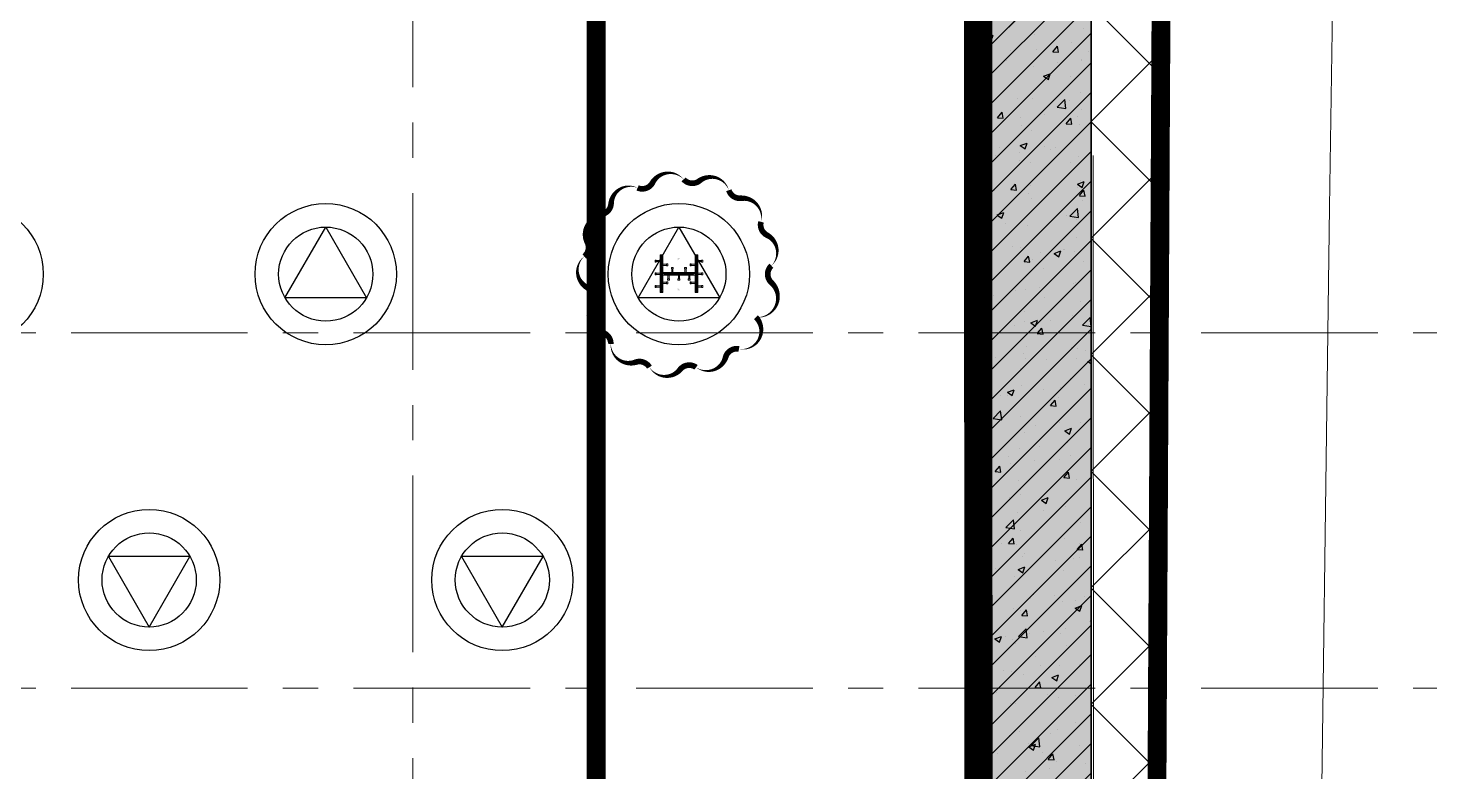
# Model space of a CAD drawing. Header units: millimetres. Extents: x -346728 to 1320345, y -537202 to -385966.
# Drawn here: x 451635 to 466522, y -461355 to -453455 of the extents above; entities that cross this region are included whole.
import ezdxf
from ezdxf.xclip import XClip

# ---------------------------------------------------------------- set-up
doc = ezdxf.new("R2010")
doc.units = ezdxf.units.MM
doc.header["$LTSCALE"] = 100
doc.header["$XCLIPFRAME"] = 2
for name, pattern in [('DASHED2', [0.375, 0.25, -0.125]), ('HIDDEN', [9.525, 6.35, -3.175]), ('X1326_GLB$0$CENTER', [2, 1.25, -0.25, 0.25, -0.25])]:
    doc.linetypes.add(name, pattern=pattern)
for name, color, linetype, lineweight in [('0 T TEXT', 7, 'Continuous', 13), ('KCMANH', 8, 'Continuous', 13), ('KINGPOST', 5, 'Continuous', 20), ('L.DUONG', 234, 'Continuous', 15), ('LINE', 7, 'Continuous', 13), ('X1326_GLB$0$A-tim', 8, 'X1326_GLB$0$CENTER', 9)]:
    doc.layers.add(name, color=color, linetype=linetype, lineweight=lineweight)
for name, color, linetype in [('DM', 8, 'Continuous'), ('hach', 253, 'Continuous'), ('PL', 3, 'Continuous'), ('thep doc', 6, 'Continuous'), ('W2', 4, 'Continuous'), ('XR_1326_csPL$0$hach', 253, 'Continuous'), ('XR_1326_csPL$0$W2', 4, 'Continuous')]:
    doc.layers.add(name, color=color, linetype=linetype)
doc.linetypes.add('FENCELINE2', pattern='A,0.25,-0.1,[132,ltypeshp.shx,S=0.1,R=0,X=-0.1,Y=0],-0.1,1', length=1.45)
pattern_1 = [(45, (188543.33, 11377564.439), (-8.980256121, 8.980256121), []), (135, (188543.33, 11377564.439), (-8.980256121, -8.980256121), [])]

# ---------------------------------------------------------------- blocks, each defined once
blk = doc.blocks.new('LVL-KHUNGTEN')
blk.add_lwpolyline([(61072.9, 41092.8), (119123.5, 41092.8), (119123.5, 61.9), (61072.9, 61.9)], close=True)
blk = doc.blocks.new('mb duong hh')
at = {"layer": '0 T TEXT', "color": 8, "linetype": 'DASHED2', "ltscale": 300}
blk.add_lwpolyline([(75940, 34596), (80501, 41668), (80491, 88861), (75484, 93868), (-20031, 93860), (-33610, 75885), (-26182, 55955), (-6300, 2612), (0, 0)], close=True, dxfattribs=at)
at = {"layer": 'LINE', "color": 252, "lineweight": 9}
blk.add_lwpolyline([(46995, 21406), (48214, 19209), (55528, 22490), (79633, 34556), (82900, 40330), (83008, 48620), (83152, 58204), (83577, 88420), (83093, 88629)], dxfattribs=at)
blk = doc.blocks.new('MB HANG RAO TAM')
h = blk.add_hatch()
h.set_pattern_fill('ANSI37', color=8, scale=7000, style=0)
h.set_pattern_definition([(45, (527887.4, 631399.9), (-618.7184, 618.7184), []), (135, (527887.4, 631399.9), (-618.7184, -618.7184), [])])
h.paths.add_polyline_path([(89794, 74797), (94796, 69797), (94804, 22611), (90246, 15544), (52523, -1634), (34324, -9922), (14325, -19029), (8025, -16417), (-19267, 56832), (-5688, 74797), (41806, 74797), (65797, 74797)], flags=16)
h.paths.add_polyline_path([(-17293, 40146), (-15160, 40938), (-12777, 34516), (-15127, 33730), (-10493, 20001), (4784, -19373), (12548, -21453), (91490, 14752), (95488, 20874), (95620, 46027), (95770, 74597), (91825, 78101), (52350, 76926), (14008, 75822), (-9259, 75871), (-23844, 71027), (-24251, 60760)])
at = {"layer": 'L.DUONG', "color": 94, "linetype": 'FENCELINE2', "ltscale": 25, "const_width": 200, "elevation": 7850}
blk.add_lwpolyline([(13898, 75822), (14369, 75824), (20809, 75968), (32497, 76335), (48850, 76822), (75776, 77623), (91825, 78101), (95770, 74597), (95712, 63657), (95684, 58344), (95610, 44235), (95553, 33268), (95488, 20874), (91490, 14752), (75806, 7559), (49624, -4449), (26632, -14994), (12548, -21453), (4784, -19373), (0, -7161), (-6626, 9890)], dxfattribs=at)
at = {"layer": 'XR_1326_csPL$0$W2', "color": 7, "ltscale": 0.5, "elevation": 0}
blk.add_lwpolyline([(8025, -16417), (14325, -19029), (90246, 15544), (94804, 22611), (94796, 69797), (89794, 74797), (-5688, 74797), (-19267, 56832)], close=True, dxfattribs=at)
blk = doc.blocks.new('KP50')
at = {"ltscale": 0.1}
h = blk.add_hatch(color=6, dxfattribs=at)
h.dxf.hatch_style = 1
h.paths.add_polyline_path([(14, 171), (-14, 171), (-14, 142)])
h.paths.add_polyline_path([(-14, -142), (-14, -171), (14, -171)])
at = {"layer": 'KCMANH', "linetype": 'ByBlock'}
h = blk.add_hatch(dxfattribs=at)
h.set_pattern_fill('ANSI37', color=6, scale=4, style=0)
h.set_pattern_definition(pattern_1)
h.paths.add_polyline_path([(-200, 200), (-200, 171), (200, 171), (200, 200)])
h = blk.add_hatch(dxfattribs=at)
h.set_pattern_fill('ANSI37', color=6, scale=4, style=0)
h.set_pattern_definition([(45, (188728.93, 11377564.439), (-8.980256121, 8.980256121), []), (135, (188728.93, 11377564.439), (-8.980256121, -8.980256121), [])])
h.paths.add_polyline_path([(14, 171), (-14, 142), (-14, -142), (14, -171)])
h = blk.add_hatch(dxfattribs=at)
h.set_pattern_fill('ANSI37', color=6, scale=4, style=0)
h.set_pattern_definition(pattern_1)
h.paths.add_polyline_path([(-200, -171), (-200, -200), (200, -200), (200, -171)])
for p, q in [((-125, 253), (-146, 253)), ((-146, 240), (-146, 253)), ((-125, 240), (-146, 240)), ((-142, 200), (-142, 240)), ((-129, 200), (-129, 240)), ((-125, 240), (-125, 253)), ((-102, 171), (-102, 131)), ((-89, 171), (-89, 131)), ((-10, 253), (10, 253)), ((-10, 240), (-10, 253)), ((-10, 240), (10, 240)), ((-6, 200), (-6, 240)), ((6, 200), (6, 240)), ((10, 240), (10, 253)), ((89, 171), (89, 131)), ((102, 171), (102, 131)), ((125, 253), (146, 253)), ((125, 240), (125, 253)), ((125, 240), (146, 240)), ((129, 200), (129, 240)), ((142, 200), (142, 240)), ((146, 240), (146, 253)), ((-85, 131), (-106, 131)), ((-106, 131), (-106, 118)), ((-85, 118), (-106, 118)), ((-85, 131), (-85, 118)), ((-67, 100), (-67, 120)), ((-54, 120), (-67, 120)), ((-54, 100), (-67, 100)), ((-67, 10), (-67, -10)), ((-54, 10), (-67, 10)), ((-54, 100), (-54, 120)), ((-14, 116), (-54, 116)), ((-14, 104), (-54, 104)), ((-54, 10), (-54, -10)), ((-14, 6), (-54, 6)), ((14, 76), (54, 76)), ((14, 64), (54, 64)), ((54, 60), (54, 80)), ((54, 80), (67, 80)), ((54, 60), (67, 60)), ((67, 60), (67, 80)), ((85, 131), (106, 131)), ((85, 131), (85, 118)), ((85, 118), (106, 118)), ((106, 131), (106, 118)), ((-85, -118), (-106, -118)), ((-106, -131), (-106, -118)), ((-85, -131), (-106, -131)), ((-102, -171), (-102, -131)), ((-89, -171), (-89, -131)), ((-85, -131), (-85, -118)), ((-54, -10), (-67, -10)), ((-67, -100), (-67, -120)), ((-54, -100), (-67, -100)), ((-54, -120), (-67, -120)), ((-14, -6), (-54, -6)), ((-54, -100), (-54, -120)), ((-14, -104), (-54, -104)), ((-14, -116), (-54, -116)), ((14, -64), (54, -64)), ((14, -76), (54, -76)), ((54, -60), (54, -80)), ((54, -60), (67, -60)), ((54, -80), (67, -80)), ((67, -60), (67, -80)), ((85, -118), (106, -118)), ((85, -131), (85, -118)), ((85, -131), (106, -131)), ((89, -171), (89, -131)), ((102, -171), (102, -131)), ((106, -131), (106, -118)), ((-125, -240), (-146, -240)), ((-146, -240), (-146, -253)), ((-125, -253), (-146, -253)), ((-142, -200), (-142, -240)), ((-129, -200), (-129, -240)), ((-125, -240), (-125, -253)), ((-10, -240), (10, -240)), ((-10, -240), (-10, -253)), ((-10, -253), (10, -253)), ((-6, -200), (-6, -240)), ((6, -200), (6, -240)), ((10, -240), (10, -253)), ((125, -240), (146, -240)), ((125, -240), (125, -253)), ((125, -253), (146, -253)), ((129, -200), (129, -240)), ((142, -200), (142, -240)), ((146, -240), (146, -253))]:
    blk.add_line(p, q, dxfattribs=at)
at = {"layer": 'KINGPOST', "color": 6, "linetype": 'ByBlock'}
for p, q in [((-200, 200), (200, 200)), ((-200, 171), (-200, 200)), ((-200, 171), (200, 171)), ((-14, 171), (-14, -171)), ((-14, 142), (14, 171)), ((14, 171), (14, -171)), ((200, 171), (200, 200)), ((-14, -142), (14, -171)), ((-200, -171), (200, -171)), ((-200, -171), (-200, -200)), ((-200, -200), (200, -200)), ((200, -171), (200, -200))]:
    blk.add_line(p, q, dxfattribs=at)
blk.add_lwpolyline([(-14, 0), (14, 0)], dxfattribs=at)
blk = doc.blocks.new('B1 Kingpost Layout Plan1')
at = {"layer": 'KCMANH', "linetype": 'ByBlock', "rotation": 90}
blk.add_blockref('KP50', (87950, -41299, 0), dxfattribs=at)

msp = doc.modelspace()

# ---------------------------------------------------------------- hatches: boundary and pattern name
at = {"ltscale": 0.1}
h = msp.add_hatch(color=6, dxfattribs=at)
h.dxf.hatch_style = 1
h.paths.add_polyline_path([(458560.6, -455897.8), (458531.8, -455897.8), (458531.8, -455926.6)])
h.paths.add_polyline_path([(458531.8, -456211.4), (458531.8, -456240.2), (458560.6, -456240.2)])
at = {"layer": 'hach'}
h = msp.add_hatch(dxfattribs=at)
h.set_pattern_fill('ANSI31', color=256, scale=70)
h.set_pattern_definition([(45, (342151.22, -508591.22), (-157.15448, 157.15448), [])])
h.paths.add_polyline_path([(362433.4, -410142.2), (348853.9, -428107.5), (376146.7, -501359), (382446.8, -503970.9), (458369.1, -469396.6), (462927.9, -462329.4), (462919.8, -415142.7), (457917.8, -410142.2)])
h.paths.add_polyline_path([(363030.6, -411342.2), (350208.3, -428305.7), (377088.8, -500450.6), (382424.3, -502662.6), (457551.5, -468450.4), (461727.8, -461976.1), (461719.7, -415639.4), (457420.9, -411342.2)], flags=16)
h = msp.add_hatch(dxfattribs=at)
h.set_pattern_fill('AR-CONC', color=256, scale=4)
h.set_pattern_definition([(50, (342151.2, -508591.2), (728.7387, -63.7563), [76.2, -838.2]), (355, (342151.2, -508591.2), (-140.9737, 764.2274), [60.96, -670.5623]), (100.45144, (342211.95, -508596.54), (587.765, 700.471), [64.76, -712.361]), (46.1842, (342151.2, -508388), (1084.316, -168.1693), [114.3, -1257.3]), (96.63556, (342241.6, -508402), (949.6165, 989.7045), [97.14, -1068.5424]), (351.18415, (342151.2, -508388), (949.6165, 989.7045), [91.44, -1005.839]), (21, (342252.8, -508438.8), (606.4576, -409.0608), [76.2, -838.2]), (326, (342252.8, -508438.8), (247.208, 736.752), [60.96, -670.56]), (71.45144, (342303.36, -508472.9), (853.6657, 327.691), [64.76, -712.3598]), (37.5, (342151.22, -508591.22), (12.3544, 338.22016), [0, -662.432, 0, -680.72, 0, -673.1]), (7.5, (342151.22, -508591.22), (267.27865, 400.7223), [0, -388.112, 0, -647.192, 0, -256.54]), (327.5, (341924.65, -508591.22), (542.3624, -22.91498), [0, -254, 0, -792.48, 0, -1051.56]), (317.5, (341823.05, -508591.2), (592.5167, 101.706), [0, -330.2, 0, -526.288, 0, -746.76])])
h.paths.add_polyline_path([(362433.4, -410142.2), (348853.9, -428107.5), (376146.7, -501359), (382446.8, -503970.9), (458369.1, -469396.6), (462927.9, -462329.4), (462919.8, -415142.7), (457917.8, -410142.2)])
h.paths.add_polyline_path([(363030.6, -411342.2), (350208.3, -428305.7), (377088.8, -500450.6), (382424.3, -502662.6), (457551.5, -468450.4), (461727.8, -461976.1), (461719.7, -415639.4), (457420.9, -411342.2)], flags=16)

# ---------------------------------------------------------------- linework, layer by layer
at = {"color": 6, "elevation": -2718.3}
msp.add_lwpolyline([(459528.3, -455979.2, 0, 60, 0.5205671), (459481.6, -455654.7, 60, 60, -0.3534527), (459418, -455513.6, 0, 60, 0.5205671), (459205.6, -455263.3, 60, 60, -0.3534915), (459076.6, -455177.6, 0, 60, 0.5205671), (458763.8, -455078.7, 60, 60, -0.3944899), (458596.5, -455062.3, 0, 60, 0.520567), (458265.6, -455099, 60, 60, -0.3907151), (458107.4, -455152.5, 0, 60, 0.520567), (457826.1, -455321.3, 60, 60, -0.3534934), (457720.5, -455434.6, 0, 60, 0.5205671), (457572, -455727.3, 60, 60, -0.3571345), (457541.7, -455880.4, 0, 60, 0.520567), (457567.4, -456208.1, 60, 60, -0.4289707), (457607.7, -456382, 0, 60, 0.520567), (457728.5, -456686.8, 60, 60, -0.3534582), (457823.1, -456809.3, 0, 60, 0.520567), (458087.8, -457003.4, 60, 60, -0.3534893), (458233.1, -457056.8, 0, 60, 0.5205671), (458560.3, -457080.4, 60, 60, -0.3982747), (458728.3, -457058.5, 0, 60, 0.520567), (459042.9, -456950, 60, 60, -0.3869502), (459184, -456862.9, 0, 60, 0.7314349), (459364.6, -456526.6, 0, 60, 0.7206829), (459529.2, -456159.6, 60, 60, -0.4358983)], format="xyseb", close=True, dxfattribs=at)
at = {"layer": 'PL', "elevation": -1404.9}
for points in [[(455229.2, -456319), (454363.2, -456319), (454796.2, -455569)], [(455229.2, -456319), (454363.2, -456319), (454796.2, -455569)], [(458979.2, -456319), (458113.2, -456319), (458546.2, -455569)], [(458979.2, -456319), (458113.2, -456319), (458546.2, -455569)], [(453354.2, -459066.6), (452488.2, -459066.6), (452921.2, -459816.6)], [(453354.2, -459066.6), (452488.2, -459066.6), (452921.2, -459816.6)], [(457104.2, -459066.6), (456238.2, -459066.6), (456671.2, -459816.6)], [(457104.2, -459066.6), (456238.2, -459066.6), (456671.2, -459816.6)]]:
    msp.add_lwpolyline(points, close=True, dxfattribs=at)
at = {"layer": 'PL'}
for centre, radius in [((451046.2, -456069, -1404.9), 750), ((451046.2, -456069, -1404.9), 750), ((454796.2, -456069, -1404.9), 750), ((454796.2, -456069, -1404.9), 750), ((458546.2, -456069, -1404.9), 750), ((458546.2, -456069, -1404.9), 750), ((454796.2, -456069, -1404.9), 500), ((454796.2, -456069, -1404.9), 500), ((458546.2, -456069, -1404.9), 500), ((458546.2, -456069, -1404.9), 500), ((452921.2, -459316.6, -1404.9), 750), ((452921.2, -459316.6, -1404.9), 750), ((456671.2, -459316.6, -1404.9), 750), ((456671.2, -459316.6, -1404.9), 750), ((452921.2, -459316.6, -1404.9), 500), ((452921.2, -459316.6, -1404.9), 500), ((456671.2, -459316.6, -1404.9), 500), ((456671.2, -459316.6, -1404.9), 500)]:
    msp.add_circle(centre, radius, dxfattribs=at)
at = {"layer": 'W2', "ltscale": 0.5, "elevation": -1404.9}
for points in [[(362433.4, -410142.2), (348853.9, -428107.5), (376146.7, -501359), (382446.8, -503970.9), (458369.1, -469396.6), (462927.9, -462329.4), (462919.6, -415142.1), (457917.8, -410142.2)], [(363030.6, -411342.2), (350208.3, -428305.7), (377088.8, -500450.6), (382424.3, -502662.6), (457551.5, -468450.4), (461727.8, -461976.1), (461719.7, -415639.4), (457420.9, -411342.2)]]:
    msp.add_lwpolyline(points, close=True, dxfattribs=at)
at = {"layer": 'X1326_GLB$0$A-tim', "ltscale": 15}
for p, q in [((455721.3, -398208.6, -1404.9), (455721.3, -512162.7, -1404.9)), ((341092.1, -456691.6, -1404.9), (475778.7, -456691.6, -1404.9)), ((341092.1, -460466.8, -1404.9), (475778.7, -460466.8, -1404.9))]:
    msp.add_line(p, q, dxfattribs=at)
at = {"layer": 'XR_1326_csPL$0$hach', "color": 250}
for p, q in [((461726.4, -453763.7, -1404.9), (462926.2, -452563.9, -1404.9)), ((461726.4, -454078, -1404.9), (462926.3, -452878.1, -1404.9)), ((461726.5, -454392.2, -1404.9), (462926.3, -453192.4, -1404.9)), ((461726.5, -454706.5, -1404.9), (462926.4, -453506.7, -1404.9)), ((461788.2, -453643.3, -1404.9), (461837.2, -453585, -1404.9)), ((461812.3, -453558.2, -1404.9), (461883.4, -453530.9, -1404.9)), ((461812.3, -453558.3, -1404.9), (461862.8, -453592.4, -1404.9)), ((461835.7, -453532.8, -1404.9), (461835.7, -453532.8, -1404.9)), ((461848.7, -453648.7, -1404.9), (461837, -453585, -1404.9)), ((461862.8, -453592.4, -1404.9), (461883.4, -453531, -1404.9)), ((462324.8, -453526.5, -1404.9), (462324.8, -453526.5, -1404.9)), ((462838, -453461.4, -1404.9), (462838, -453461.4, -1404.9)), ((461788.2, -453643.3, -1404.9), (461848.9, -453648.7, -1404.9)), ((461803.1, -453598, -1404.9), (461803.1, -453598, -1404.9)), ((461806.4, -453662.9, -1404.9), (461806.4, -453662.9, -1404.9)), ((462071.1, -453691.3, -1404.9), (462071.1, -453691.3, -1404.9)), ((462348.8, -453685.8, -1404.9), (462348.8, -453685.8, -1404.9)), ((462516.9, -453707.1, -1404.9), (462565.9, -453648.7, -1404.9)), ((462516.9, -453707.1, -1404.9), (462577.7, -453712.4, -1404.9)), ((462577.5, -453712.5, -1404.9), (462565.7, -453648.8, -1404.9)), ((462712.7, -453606.8, -1404.9), (462712.7, -453606.8, -1404.9)), ((462891.1, -453708.7, -1404.9), (462891.1, -453708.7, -1404.9)), ((461726.6, -455020.7, -1404.9), (462926.4, -453820.9, -1404.9)), ((462020.6, -453799.4, -1404.9), (462020.6, -453799.4, -1404.9)), ((462223.8, -453888.4, -1404.9), (462223.8, -453888.4, -1404.9)), ((462312.4, -453864.7, -1404.9), (462312.4, -453864.7, -1404.9)), ((462563, -453822.3, -1404.9), (462563, -453822.3, -1404.9)), ((462816.3, -453786.7, -1404.9), (462816.3, -453786.7, -1404.9)), ((462825.6, -453799.6, -1404.9), (462825.6, -453799.6, -1404.9)), ((461790.8, -453936.2, -1404.9), (461790.8, -453936.2, -1404.9)), ((462418.7, -453967.4, -1404.9), (462469.3, -454001.5, -1404.9)), ((462418.8, -453967.3, -1404.9), (462489.9, -453940, -1404.9)), ((462445.4, -454007.5, -1404.9), (462445.4, -454007.5, -1404.9)), ((462469.3, -454001.5, -1404.9), (462489.9, -453940.1, -1404.9)), ((462699.8, -453974.1, -1404.9), (462699.8, -453974.1, -1404.9)), ((461726.6, -455335, -1404.9), (462926.5, -454135.2, -1404.9)), ((461803.8, -454092, -1404.9), (461803.8, -454092, -1404.9)), ((462813.3, -454137.8, -1404.9), (462813.3, -454137.8, -1404.9)), ((461778.4, -454274.4, -1404.9), (461778.4, -454274.4, -1404.9)), ((462146.6, -454202.2, -1404.9), (462146.6, -454202.2, -1404.9)), ((462300.1, -454202.9, -1404.9), (462300.1, -454202.9, -1404.9)), ((462564, -454296.2, -1404.9), (462654.4, -454310.2, -1404.9)), ((462564.1, -454296.2, -1404.9), (462643.2, -454213.8, -1404.9)), ((462654.4, -454310.3, -1404.9), (462643.2, -454213.8, -1404.9)), ((462689, -454225.2, -1404.9), (462689, -454225.2, -1404.9)), ((462817.3, -454324.1, -1404.9), (462817.3, -454324.1, -1404.9)), ((461726.7, -455649.2, -1404.9), (462926.5, -454449.4, -1404.9)), ((461929.2, -454407.6, -1404.9), (461978.2, -454349.2, -1404.9)), ((461929.2, -454407.6, -1404.9), (461989.9, -454412.9, -1404.9)), ((461989.7, -454412.9, -1404.9), (461978, -454349.2, -1404.9)), ((462178.2, -454408.3, -1404.9), (462178.2, -454408.3, -1404.9)), ((462432.5, -454374.8, -1404.9), (462432.5, -454374.8, -1404.9)), ((462657.9, -454471.3, -1404.9), (462706.9, -454412.9, -1404.9)), ((462657.9, -454471.3, -1404.9), (462718.7, -454476.6, -1404.9)), ((462718.4, -454476.7, -1404.9), (462706.7, -454413, -1404.9)), ((462774.3, -454392.9, -1404.9), (462774.3, -454392.9, -1404.9)), ((462800.9, -454476.1, -1404.9), (462800.9, -454476.1, -1404.9)), ((461766.1, -454612.6, -1404.9), (461766.1, -454612.6, -1404.9)), ((462181.8, -454494.6, -1404.9), (462181.8, -454494.6, -1404.9)), ((462287.7, -454541.1, -1404.9), (462287.7, -454541.1, -1404.9)), ((461726.8, -455963.5, -1404.9), (462926.6, -454763.7, -1404.9)), ((461948.8, -454721.4, -1404.9), (461948.8, -454721.4, -1404.9)), ((462165.2, -454775.5, -1404.9), (462165.2, -454775.5, -1404.9)), ((462171.5, -454704.1, -1404.9), (462222.1, -454738.2, -1404.9)), ((462171.6, -454704, -1404.9), (462242.7, -454676.7, -1404.9)), ((462222.1, -454738.2, -1404.9), (462242.7, -454676.8, -1404.9)), ((462425.3, -454717.7, -1404.9), (462425.3, -454717.7, -1404.9)), ((462491.2, -454744.3, -1404.9), (462491.2, -454744.3, -1404.9)), ((462550, -454724.8, -1404.9), (462550, -454724.8, -1404.9)), ((461832.8, -454819.4, -1404.9), (461832.8, -454819.4, -1404.9)), ((461910.9, -454809, -1404.9), (461910.9, -454809, -1404.9)), ((462163, -454857.9, -1404.9), (462163, -454857.9, -1404.9)), ((462275.4, -454879.3, -1404.9), (462275.4, -454879.3, -1404.9)), ((462705.4, -454880.8, -1404.9), (462705.4, -454880.8, -1404.9)), ((462788.6, -454814.3, -1404.9), (462788.6, -454814.3, -1404.9)), ((461726.8, -456277.8, -1404.9), (462926.6, -455077.9, -1404.9)), ((461753.7, -454950.9, -1404.9), (461753.7, -454950.9, -1404.9)), ((462813.3, -455073.2, -1404.9), (462813.3, -455073.2, -1404.9)), ((462924.4, -455041.1, -1404.9), (462924.4, -455041.1, -1404.9)), ((461898, -455176.2, -1404.9), (461898, -455176.2, -1404.9)), ((462070.2, -455171.8, -1404.9), (462119.1, -455113.4, -1404.9)), ((462070.2, -455171.8, -1404.9), (462130.9, -455177.1, -1404.9)), ((462130.7, -455177.2, -1404.9), (462118.9, -455113.5, -1404.9)), ((462220.8, -455174.9, -1404.9), (462220.8, -455174.9, -1404.9)), ((462263, -455217.6, -1404.9), (462263, -455217.6, -1404.9)), ((462282.7, -455125.6, -1404.9), (462282.7, -455125.6, -1404.9)), ((462776.2, -455152.5, -1404.9), (462776.2, -455152.5, -1404.9)), ((462778, -455113.1, -1404.9), (462849.2, -455085.8, -1404.9)), ((462778, -455113.2, -1404.9), (462828.5, -455147.3, -1404.9)), ((462798.9, -455235.5, -1404.9), (462847.9, -455177.2, -1404.9)), ((462828.5, -455147.3, -1404.9), (462849.1, -455085.9, -1404.9)), ((462859.4, -455240.9, -1404.9), (462847.7, -455177.2, -1404.9)), ((461741.4, -455289.1, -1404.9), (461741.4, -455289.1, -1404.9)), ((461746.7, -455237.9, -1404.9), (461746.7, -455237.9, -1404.9)), ((462289, -455260.8, -1404.9), (462289, -455260.8, -1404.9)), ((462698.8, -455454.1, -1404.9), (462777.9, -455371.6, -1404.9)), ((462789.1, -455468.1, -1404.9), (462777.9, -455371.7, -1404.9)), ((462798.9, -455235.6, -1404.9), (462859.6, -455240.9, -1404.9)), ((462831.4, -455283.7, -1404.9), (462831.4, -455283.7, -1404.9)), ((461726.9, -456592, -1404.9), (462926.7, -455392.2, -1404.9)), ((461924.3, -455440.8, -1404.9), (461995.5, -455413.5, -1404.9)), ((461924.3, -455440.9, -1404.9), (461974.8, -455475, -1404.9)), ((461974.8, -455475, -1404.9), (461995.4, -455413.6, -1404.9)), ((462015.5, -455526.3, -1404.9), (462015.5, -455526.3, -1404.9)), ((462657.1, -455441.8, -1404.9), (462657.1, -455441.8, -1404.9)), ((462698.7, -455454.1, -1404.9), (462789.1, -455468.1, -1404.9)), ((462763.9, -455490.7, -1404.9), (462763.9, -455490.7, -1404.9)), ((462911.5, -455408.3, -1404.9), (462911.5, -455408.3, -1404.9)), ((461729, -455627.3, -1404.9), (461729, -455627.3, -1404.9)), ((462250.7, -455555.8, -1404.9), (462250.7, -455555.8, -1404.9)), ((462771.3, -455679.4, -1404.9), (462771.3, -455679.4, -1404.9)), ((461726.9, -456906.3, -1404.9), (462926.7, -455706.4, -1404.9)), ((462091.2, -455779.9, -1404.9), (462091.2, -455779.9, -1404.9)), ((462178.8, -455781.1, -1404.9), (462178.8, -455781.1, -1404.9)), ((462530.8, -455849.9, -1404.9), (462601.9, -455822.5, -1404.9)), ((462581.3, -455884, -1404.9), (462601.9, -455822.6, -1404.9)), ((462633.5, -455802.9, -1404.9), (462633.5, -455802.9, -1404.9)), ((462644.2, -455809, -1404.9), (462644.2, -455809, -1404.9)), ((462751.5, -455828.9, -1404.9), (462751.5, -455828.9, -1404.9)), ((461748.2, -455927, -1404.9), (461748.2, -455927, -1404.9)), ((461763, -455893.5, -1404.9), (461763, -455893.5, -1404.9)), ((462211.1, -455936, -1404.9), (462260.1, -455877.6, -1404.9)), ((462211.1, -455936, -1404.9), (462271.9, -455941.3, -1404.9)), ((462238.3, -455894, -1404.9), (462238.3, -455894, -1404.9)), ((462271.6, -455941.4, -1404.9), (462259.9, -455877.7, -1404.9)), ((462305.4, -455916.4, -1404.9), (462305.4, -455916.4, -1404.9)), ((462389.8, -455842.5, -1404.9), (462389.8, -455842.5, -1404.9)), ((462530.8, -455849.9, -1404.9), (462581.3, -455884, -1404.9)), ((462847.8, -455939.3, -1404.9), (462847.8, -455939.3, -1404.9)), ((461727, -457220.5, -1404.9), (462926.8, -456020.7, -1404.9)), ((461829.8, -456105.9, -1404.9), (461829.8, -456105.9, -1404.9)), ((462422.3, -456004.2, -1404.9), (462422.3, -456004.2, -1404.9)), ((461726.8, -456158.5, -1404.9), (461748.3, -456150.2, -1404.9)), ((461726.8, -456211.1, -1404.9), (461727.6, -456211.7, -1404.9)), ((461727.6, -456211.7, -1404.9), (461748.2, -456150.3, -1404.9)), ((462122.6, -456243.3, -1404.9), (462122.6, -456243.3, -1404.9)), ((462226, -456232.2, -1404.9), (462226, -456232.2, -1404.9)), ((462376.9, -456209.8, -1404.9), (462376.9, -456209.8, -1404.9)), ((462739.1, -456167.2, -1404.9), (462739.1, -456167.2, -1404.9)), ((462761.7, -456159.1, -1404.9), (462761.7, -456159.1, -1404.9)), ((461727, -457534.8, -1404.9), (462926.8, -456335, -1404.9)), ((461749.2, -456443.8, -1404.9), (461828.3, -456361.3, -1404.9)), ((461839.5, -456457.8, -1404.9), (461828.2, -456361.4, -1404.9)), ((461889, -456296.4, -1404.9), (461889, -456296.4, -1404.9)), ((462431.4, -456319.3, -1404.9), (462431.4, -456319.3, -1404.9)), ((462810.3, -456359.8, -1404.9), (462810.3, -456359.8, -1404.9)), ((461749.1, -456443.8, -1404.9), (461839.5, -456457.8, -1404.9)), ((462213.6, -456570.4, -1404.9), (462213.6, -456570.4, -1404.9)), ((462217.8, -456461.5, -1404.9), (462217.8, -456461.5, -1404.9)), ((462283.6, -456586.6, -1404.9), (462354.7, -456559.3, -1404.9)), ((462334.1, -456620.8, -1404.9), (462354.7, -456559.4, -1404.9)), ((462494.4, -456559.8, -1404.9), (462494.4, -456559.8, -1404.9)), ((462726.8, -456505.4, -1404.9), (462726.8, -456505.4, -1404.9)), ((462833.5, -456612, -1404.9), (462912.6, -456529.5, -1404.9)), ((462923.8, -456626, -1404.9), (462912.6, -456529.5, -1404.9)), ((461727.1, -457849, -1404.9), (462926.9, -456649.2, -1404.9)), ((461855.3, -456644, -1404.9), (461855.3, -456644, -1404.9)), ((462109.6, -456610.5, -1404.9), (462109.6, -456610.5, -1404.9)), ((462283.6, -456586.7, -1404.9), (462334.1, -456620.8, -1404.9)), ((462352.1, -456700.2, -1404.9), (462401.1, -456641.9, -1404.9)), ((462352.1, -456700.3, -1404.9), (462412.8, -456705.6, -1404.9)), ((462412.6, -456705.6, -1404.9), (462400.9, -456641.9, -1404.9)), ((462833.4, -456611.9, -1404.9), (462923.8, -456625.9, -1404.9)), ((462233.6, -456838.5, -1404.9), (462233.6, -456838.5, -1404.9)), ((462714.4, -456843.6, -1404.9), (462714.4, -456843.6, -1404.9)), ((462775.9, -456861.4, -1404.9), (462775.9, -456861.4, -1404.9)), ((461727.1, -458163.3, -1404.9), (462927, -456963.5, -1404.9)), ((461842.4, -457011.2, -1404.9), (461842.4, -457011.2, -1404.9)), ((461905.4, -456952, -1404.9), (461905.4, -456952, -1404.9)), ((462201.2, -456908.7, -1404.9), (462201.2, -456908.7, -1404.9)), ((462227.1, -456960.6, -1404.9), (462227.1, -456960.6, -1404.9)), ((462447.8, -456974.9, -1404.9), (462447.8, -456974.9, -1404.9)), ((462768.3, -456966, -1404.9), (462768.3, -456966, -1404.9)), ((462868.8, -456876.1, -1404.9), (462868.8, -456876.1, -1404.9)), ((462890, -456995.7, -1404.9), (462927, -457020.7, -1404.9)), ((462890.1, -456995.7, -1404.9), (462927, -456981.5, -1404.9)), ((462175.8, -457067.7, -1404.9), (462175.8, -457067.7, -1404.9)), ((461727.2, -458477.5, -1404.9), (462927, -457277.7, -1404.9)), ((462036.4, -457323.4, -1404.9), (462107.5, -457296, -1404.9)), ((462086.9, -457357.5, -1404.9), (462107.5, -457296.1, -1404.9)), ((462188.9, -457246.9, -1404.9), (462188.9, -457246.9, -1404.9)), ((462419.3, -457290.8, -1404.9), (462419.3, -457290.8, -1404.9)), ((462601.5, -457276.8, -1404.9), (462601.5, -457276.8, -1404.9)), ((462702.1, -457181.8, -1404.9), (462702.1, -457181.8, -1404.9)), ((462855.9, -457243.3, -1404.9), (462855.9, -457243.3, -1404.9)), ((461764.3, -457400.7, -1404.9), (461813.3, -457342.3, -1404.9)), ((461764.3, -457400.7, -1404.9), (461825.1, -457406, -1404.9)), ((461824.9, -457406.1, -1404.9), (461813.1, -457342.4, -1404.9)), ((461826.8, -457392.5, -1404.9), (461826.8, -457392.5, -1404.9)), ((461959.9, -457361.3, -1404.9), (461959.9, -457361.3, -1404.9)), ((462031.4, -457354.9, -1404.9), (462031.4, -457354.9, -1404.9)), ((462036.3, -457323.4, -1404.9), (462086.9, -457357.5, -1404.9)), ((462493.1, -457464.5, -1404.9), (462542.1, -457406.1, -1404.9)), ((462493.1, -457464.5, -1404.9), (462553.8, -457469.8, -1404.9)), ((462553.6, -457469.8, -1404.9), (462541.8, -457406.1, -1404.9)), ((462573.8, -457377.8, -1404.9), (462573.8, -457377.8, -1404.9)), ((461727.2, -458791.8, -1404.9), (462927.1, -457592, -1404.9)), ((461883.8, -457601.6, -1404.9), (461974.2, -457615.6, -1404.9)), ((461883.9, -457601.7, -1404.9), (461963, -457519.2, -1404.9)), ((461974.2, -457615.7, -1404.9), (461962.9, -457519.2, -1404.9)), ((462176.5, -457585.1, -1404.9), (462176.5, -457585.1, -1404.9)), ((462689.7, -457520, -1404.9), (462689.7, -457520, -1404.9)), ((462214.8, -457748, -1404.9), (462214.8, -457748, -1404.9)), ((462334.2, -457677.5, -1404.9), (462334.2, -457677.5, -1404.9)), ((462588.6, -457644, -1404.9), (462588.6, -457644, -1404.9)), ((462642.8, -457732.4, -1404.9), (462714, -457705.1, -1404.9)), ((462642.8, -457732.5, -1404.9), (462693.3, -457766.6, -1404.9)), ((462693.3, -457766.6, -1404.9), (462713.9, -457705.2, -1404.9)), ((462807.3, -457646.3, -1404.9), (462807.3, -457646.3, -1404.9)), ((461727.3, -459106, -1404.9), (462927.1, -457906.2, -1404.9)), ((461833.6, -457874.1, -1404.9), (461833.6, -457874.1, -1404.9)), ((462375.9, -457897, -1404.9), (462375.9, -457897, -1404.9)), ((462677.4, -457858.3, -1404.9), (462677.4, -457858.3, -1404.9)), ((461789.1, -458060.2, -1404.9), (461839.7, -458094.3, -1404.9)), ((461789.2, -458060.1, -1404.9), (461860.3, -458032.8, -1404.9)), ((461839.7, -458094.3, -1404.9), (461860.3, -458032.9, -1404.9)), ((462047.8, -458010.6, -1404.9), (462047.8, -458010.6, -1404.9)), ((462164.2, -457923.3, -1404.9), (462164.2, -457923.3, -1404.9)), ((462321.3, -458044.8, -1404.9), (462321.3, -458044.8, -1404.9)), ((462590.2, -458033.5, -1404.9), (462590.2, -458033.5, -1404.9)), ((462706.1, -457994.1, -1404.9), (462706.1, -457994.1, -1404.9)), ((462918.3, -457919.9, -1404.9), (462918.3, -457919.9, -1404.9)), ((461905.3, -458164.9, -1404.9), (461954.3, -458106.6, -1404.9)), ((461905.3, -458165, -1404.9), (461966, -458170.3, -1404.9)), ((461965.8, -458170.3, -1404.9), (461954.1, -458106.6, -1404.9)), ((462067, -458078.2, -1404.9), (462067, -458078.2, -1404.9)), ((462634.1, -458228.7, -1404.9), (462683, -458170.3, -1404.9)), ((462665, -458196.5, -1404.9), (462665, -458196.5, -1404.9)), ((462694.6, -458234.1, -1404.9), (462682.8, -458170.4, -1404.9)), ((461727.4, -459420.3, -1404.9), (462927.2, -458220.5, -1404.9)), ((462151.8, -458261.5, -1404.9), (462151.8, -458261.5, -1404.9)), ((462172.8, -458354.2, -1404.9), (462172.8, -458354.2, -1404.9)), ((462634.1, -458228.7, -1404.9), (462694.8, -458234, -1404.9)), ((462765.4, -458252.5, -1404.9), (462765.4, -458252.5, -1404.9)), ((461799.7, -458479, -1404.9), (461799.7, -458479, -1404.9)), ((462054, -458445.5, -1404.9), (462054, -458445.5, -1404.9)), ((462173.8, -458413.4, -1404.9), (462173.8, -458413.4, -1404.9)), ((462395.6, -458469.2, -1404.9), (462466.8, -458441.9, -1404.9)), ((462395.6, -458469.3, -1404.9), (462446.1, -458503.3, -1404.9)), ((462438.8, -458394.8, -1404.9), (462438.8, -458394.8, -1404.9)), ((462446.1, -458503.3, -1404.9), (462466.7, -458441.9, -1404.9)), ((462716.2, -458436.4, -1404.9), (462716.2, -458436.4, -1404.9)), ((461727.4, -459734.5, -1404.9), (462927.2, -458534.7, -1404.9)), ((462139.5, -458599.8, -1404.9), (462139.5, -458599.8, -1404.9)), ((462416.3, -458577.3, -1404.9), (462416.3, -458577.3, -1404.9)), ((462652.7, -458534.7, -1404.9), (462652.7, -458534.7, -1404.9)), ((461823.8, -458679, -1404.9), (461823.8, -458679, -1404.9)), ((462018.5, -458759.5, -1404.9), (462108.9, -458773.5, -1404.9)), ((462018.6, -458759.6, -1404.9), (462097.7, -458677.1, -1404.9)), ((462108.9, -458773.6, -1404.9), (462097.6, -458677.1, -1404.9)), ((462171.5, -458795.5, -1404.9), (462171.5, -458795.5, -1404.9)), ((462813.2, -458711.1, -1404.9), (462813.2, -458711.1, -1404.9)), ((461727.5, -460048.8, -1404.9), (462927.3, -458849, -1404.9)), ((461786.8, -458846.2, -1404.9), (461786.8, -458846.2, -1404.9)), ((461976, -458932.6, -1404.9), (461976, -458932.6, -1404.9)), ((462046.3, -458929.2, -1404.9), (462095.3, -458870.8, -1404.9)), ((462046.3, -458929.2, -1404.9), (462107, -458934.5, -1404.9)), ((462106.8, -458934.5, -1404.9), (462095, -458870.8, -1404.9)), ((462127.1, -458938, -1404.9), (462127.1, -458938, -1404.9)), ((462518.3, -458955.5, -1404.9), (462518.3, -458955.5, -1404.9)), ((462640.3, -458872.9, -1404.9), (462640.3, -458872.9, -1404.9)), ((462775, -458992.9, -1404.9), (462824, -458934.6, -1404.9)), ((462804.3, -458932.9, -1404.9), (462804.3, -458932.9, -1404.9)), ((462835.5, -458998.3, -1404.9), (462823.8, -458934.6, -1404.9)), ((462190.2, -459069.1, -1404.9), (462190.2, -459069.1, -1404.9)), ((462211.8, -459034.6, -1404.9), (462211.8, -459034.6, -1404.9)), ((462732.5, -459092, -1404.9), (462732.5, -459092, -1404.9)), ((462775, -458992.9, -1404.9), (462835.8, -458998.2, -1404.9)), ((462800.3, -459078.3, -1404.9), (462800.3, -459078.3, -1404.9)), ((461727.5, -460363.1, -1404.9), (462927.3, -459163.2, -1404.9)), ((461904.3, -459196.3, -1404.9), (461904.3, -459196.3, -1404.9)), ((462148.4, -459205.9, -1404.9), (462219.6, -459178.6, -1404.9)), ((462148.4, -459206, -1404.9), (462198.9, -459240.1, -1404.9)), ((462198.9, -459240.1, -1404.9), (462219.5, -459178.7, -1404.9)), ((462545.9, -459111.8, -1404.9), (462545.9, -459111.8, -1404.9)), ((462628, -459211.1, -1404.9), (462628, -459211.1, -1404.9)), ((462114.8, -459276.2, -1404.9), (462114.8, -459276.2, -1404.9)), ((461727.6, -460677.3, -1404.9), (462927.4, -459477.5, -1404.9)), ((461773.8, -459449.1, -1404.9), (461773.8, -459449.1, -1404.9)), ((462278.6, -459512.5, -1404.9), (462278.6, -459512.5, -1404.9)), ((462316.2, -459472, -1404.9), (462316.2, -459472, -1404.9)), ((462533, -459479, -1404.9), (462533, -459479, -1404.9)), ((462615.6, -459549.4, -1404.9), (462615.6, -459549.4, -1404.9)), ((462762.4, -459539.1, -1404.9), (462762.4, -459539.1, -1404.9)), ((462858.5, -459494.9, -1404.9), (462858.5, -459494.9, -1404.9)), ((462917.8, -459428.4, -1404.9), (462917.8, -459428.4, -1404.9)), ((462102.4, -459614.4, -1404.9), (462102.4, -459614.4, -1404.9)), ((462169.8, -459640.8, -1404.9), (462169.8, -459640.8, -1404.9)), ((462187.3, -459693.4, -1404.9), (462236.2, -459635, -1404.9)), ((462187.3, -459693.4, -1404.9), (462248, -459698.7, -1404.9)), ((462247.8, -459698.8, -1404.9), (462236, -459635.1, -1404.9)), ((462754.8, -459615.1, -1404.9), (462805.4, -459649.2, -1404.9)), ((462754.9, -459615, -1404.9), (462826, -459587.7, -1404.9)), ((462805.4, -459649.2, -1404.9), (462826, -459587.8, -1404.9)), ((461727.6, -460991.6, -1404.9), (462927.4, -459791.8, -1404.9)), ((462153.3, -459917.4, -1404.9), (462232.4, -459835, -1404.9)), ((462243.6, -459931.5, -1404.9), (462232.3, -459835, -1404.9)), ((462650.5, -459829.1, -1404.9), (462650.5, -459829.1, -1404.9)), ((462916, -459757.2, -1404.9), (462927.4, -459743.5, -1404.9)), ((462916, -459757.2, -1404.9), (462927.4, -459758.2, -1404.9)), ((461820.8, -459965.6, -1404.9), (461820.8, -459965.6, -1404.9)), ((461901.2, -459942.7, -1404.9), (461972.4, -459915.4, -1404.9)), ((461901.2, -459942.8, -1404.9), (461951.7, -459976.8, -1404.9)), ((461951.7, -459976.8, -1404.9), (461972.3, -459915.4, -1404.9)), ((462011.4, -459913.2, -1404.9), (462011.4, -459913.2, -1404.9)), ((462090.1, -459952.6, -1404.9), (462090.1, -459952.6, -1404.9)), ((462118.3, -459991.2, -1404.9), (462118.3, -459991.2, -1404.9)), ((462153.2, -459917.4, -1404.9), (462243.6, -459931.4, -1404.9)), ((462265.7, -459879.8, -1404.9), (462265.7, -459879.8, -1404.9)), ((462413.3, -459863.9, -1404.9), (462413.3, -459863.9, -1404.9)), ((462603.2, -459887.6, -1404.9), (462603.2, -459887.6, -1404.9)), ((461727.7, -461305.8, -1404.9), (462927.5, -460106, -1404.9)), ((461790.2, -460104.7, -1404.9), (461790.2, -460104.7, -1404.9)), ((462332.6, -460127.6, -1404.9), (462332.6, -460127.6, -1404.9)), ((462660.7, -460014.1, -1404.9), (462660.7, -460014.1, -1404.9)), ((461998.4, -460280.5, -1404.9), (461998.4, -460280.5, -1404.9)), ((462077.7, -460290.9, -1404.9), (462077.7, -460290.9, -1404.9)), ((462383.2, -460229.8, -1404.9), (462383.2, -460229.8, -1404.9)), ((462590.9, -460225.8, -1404.9), (462590.9, -460225.8, -1404.9)), ((462801.3, -460219.4, -1404.9), (462801.3, -460219.4, -1404.9)), ((462874.9, -460150.5, -1404.9), (462874.9, -460150.5, -1404.9)), ((461727.7, -461620.1, -1404.9), (462927.5, -460420.3, -1404.9)), ((461744.1, -460314, -1404.9), (461744.1, -460314, -1404.9)), ((462208.8, -460321.1, -1404.9), (462208.8, -460321.1, -1404.9)), ((462328.2, -460457.6, -1404.9), (462377.2, -460399.3, -1404.9)), ((462388.7, -460463, -1404.9), (462377, -460399.3, -1404.9)), ((462507.6, -460351.8, -1404.9), (462558.2, -460385.9, -1404.9)), ((462507.7, -460351.7, -1404.9), (462578.8, -460324.4, -1404.9)), ((462558.2, -460385.9, -1404.9), (462578.8, -460324.5, -1404.9)), ((461916.2, -460507.6, -1404.9), (461916.2, -460507.6, -1404.9)), ((462328.2, -460457.6, -1404.9), (462389, -460462.9, -1404.9)), ((462458.6, -460530.5, -1404.9), (462458.6, -460530.5, -1404.9)), ((462578.5, -460564, -1404.9), (462578.5, -460564, -1404.9)), ((462757.6, -460546.1, -1404.9), (462757.6, -460546.1, -1404.9)), ((461727.8, -461934.3, -1404.9), (462927.6, -460734.5, -1404.9)), ((461731.1, -460681.2, -1404.9), (461731.1, -460681.2, -1404.9)), ((462065.3, -460629.1, -1404.9), (462065.3, -460629.1, -1404.9)), ((462115.9, -460630.5, -1404.9), (462115.9, -460630.5, -1404.9)), ((462759.4, -460825.6, -1404.9), (462759.4, -460825.6, -1404.9)), ((461848.7, -461031.3, -1404.9), (461848.7, -461031.3, -1404.9)), ((462053, -460967.3, -1404.9), (462053, -460967.3, -1404.9)), ((462166.8, -460927.3, -1404.9), (462166.8, -460927.3, -1404.9)), ((462288, -461075.3, -1404.9), (462367.1, -460992.8, -1404.9)), ((462378.3, -461089.3, -1404.9), (462367, -460992.9, -1404.9)), ((462490.3, -460946.8, -1404.9), (462490.3, -460946.8, -1404.9)), ((462566.2, -460902.3, -1404.9), (462566.2, -460902.3, -1404.9)), ((462744.7, -460913.3, -1404.9), (462744.7, -460913.3, -1404.9)), ((461232.5, -462744, -1404.9), (462927.7, -461048.8, -1404.9)), ((461740.5, -461158.1, -1404.9), (461789.5, -461099.7, -1404.9)), ((461740.5, -461158.1, -1404.9), (461801.2, -461163.4, -1404.9)), ((461801, -461163.5, -1404.9), (461789.2, -461099.8, -1404.9)), ((461932.6, -461163.2, -1404.9), (461932.6, -461163.2, -1404.9)), ((462260.4, -461088.6, -1404.9), (462311, -461122.7, -1404.9)), ((462260.5, -461088.5, -1404.9), (462331.6, -461061.2, -1404.9)), ((462260.7, -461049.7, -1404.9), (462260.7, -461049.7, -1404.9)), ((462287.9, -461075.2, -1404.9), (462378.3, -461089.3, -1404.9)), ((462311, -461122.7, -1404.9), (462331.6, -461061.3, -1404.9)), ((462410.3, -461150.4, -1404.9), (462410.3, -461150.4, -1404.9)), ((462469.2, -461221.9, -1404.9), (462518.2, -461163.5, -1404.9)), ((462474.9, -461186.2, -1404.9), (462474.9, -461186.2, -1404.9)), ((462529.7, -461227.2, -1404.9), (462518, -461163.5, -1404.9)), ((462803.1, -461072.6, -1404.9), (462803.1, -461072.6, -1404.9)), ((461817.8, -461252.1, -1404.9), (461817.8, -461252.1, -1404.9)), ((462040.6, -461305.5, -1404.9), (462040.6, -461305.5, -1404.9)), ((462469.2, -461221.9, -1404.9), (462529.9, -461227.2, -1404.9)), ((462477.4, -461314, -1404.9), (462477.4, -461314, -1404.9)), ((462553.8, -461240.5, -1404.9), (462553.8, -461240.5, -1404.9)), ((462862.2, -461263.4, -1404.9), (462862.2, -461263.4, -1404.9)), ((462223, -461347.5, -1404.9), (462223, -461347.5, -1404.9))]:
    msp.add_line(p, q, dxfattribs=at)
at = {"layer": 'XR_1326_csPL$0$W2', "color": 7, "ltscale": 0.5}
for p, q in [((462927.9, -462329.4, -1404.9), (462919.6, -415142.1, -1404.9)), ((461727.8, -461976.1, -1404.9), (461719.7, -415639.4, -1404.9))]:
    msp.add_line(p, q, dxfattribs=at)

# ---------------------------------------------------------------- block references
at = {"extrusion": (0.00597, -2.28885e-18, 0.999982), "xscale": 3.385207865094198, "yscale": 3.385207865094198, "zscale": 3.385207865094198}
msp.add_blockref('LVL-KHUNGTEN', (112985.2, -525073.6, 1027.7), dxfattribs=at)
ref = msp.add_blockref('mb duong hh', (382446.7, -503978, 0))
XClip(ref).set_block_clipping_path([(-58962.6888090824, -15358.4345334051), (108047.3313388755, 114603.0144500207)])

# ---------------------------------------------------------------- next in the draw order: block references
msp.add_blockref('MB HANG RAO TAM', (368121.2, -484948.9, 0))

# ---------------------------------------------------------------- next in the draw order: linework, layer by layer
at = {"layer": 'DM', "color": 7, "linetype": 'HIDDEN', "const_width": 300, "elevation": -1404.9}
msp.add_lwpolyline([(461719.3, -444604.3), (461727.5, -461973.7), (457551.1, -468448), (402696.6, -493428.3), (402705, -478739.5), (404143.7, -478739.5), (404143.7, -447776.3), (406870.9, -447776.3), (406870.9, -444604.3)], close=True, dxfattribs=at)
at = {"layer": 'thep doc', "const_width": 200, "elevation": -3876.7}
msp.add_lwpolyline([(457667.2, -465299.5), (457667.2, -446233.9), (450038.3, -446233.9), (450038.3, -470065.1), (442633, -470065.1), (442633, -446227.4), (434656.1, -446227.4), (434656.1, -476084)], dxfattribs=at)

# ---------------------------------------------------------------- next in the draw order: block references
msp.add_blockref('B1 Kingpost Layout Plan1', (370596.3, -414766, -1404.9))

doc.saveas('drawing.dxf')
